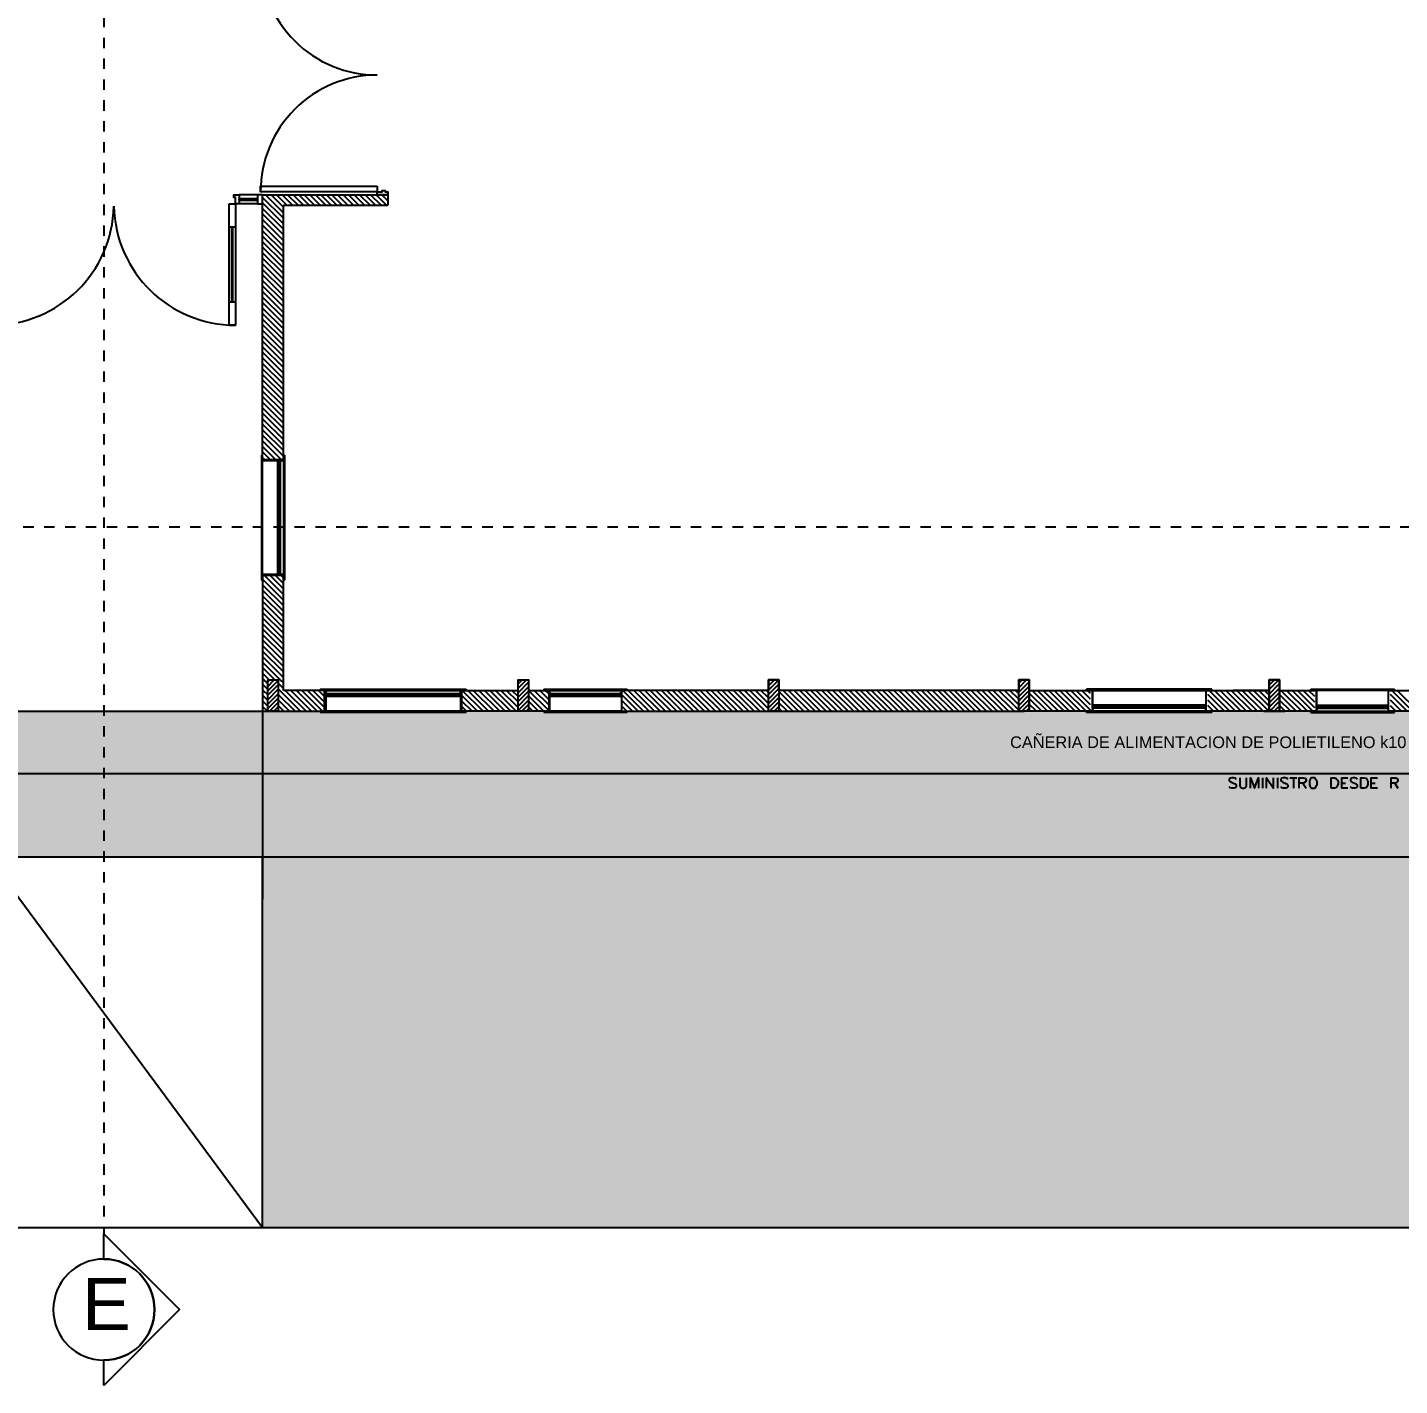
# Model space of a CAD drawing. Header units: metres. Extents: x -22 to 82, y -7 to 32.
# Drawn here: x -10.25 to 2.91, y -6.56 to 6.46 of the extents above; entities that cross this region are included whole.
import ezdxf

# ---------------------------------------------------------------- set-up
doc = ezdxf.new("R2010")
doc.units = ezdxf.units.M
doc.header["$LTSCALE"] = 2
doc.header["$MEASUREMENT"] = 0
doc.linetypes.add('BORDER', pattern=[44.45, 12.7, -6.35, 12.7, -6.35, 0, -6.35])
doc.linetypes.add('DASHDOT', pattern=[25.4, 12.7, -6.35, 0, -6.35])
doc.layers.get('0').update_dxf_attribs({"color": 252, "linetype": 'CONTINUOUS'})
for name, color, linetype in [('A-HATCH_SUPERFICIE_EXTERIO', 7, 'CONTINUOUS'), ('PDF2_-FADE-IS-TXT', 7, 'CONTINUOUS'), ('ZHATCH_VEREDA', 254, 'CONTINUOUS'), ('ZLINEA_DE_EJES', 6, 'BORDER'), ('ZSILUETAEDIFICIO', 253, 'CONTINUOUS')]:
    doc.layers.add(name, color=color, linetype=linetype)
doc.styles.add('5', font='arial.ttf', dxfattribs={"height": 5})
doc.styles.add('ARIAL', font='arial.ttf')
pattern_1 = [(45, (-2105.56335, -1460.873097), (-0.02121320344, 0.02121320344), [])]

# ---------------------------------------------------------------- blocks, each defined once
blk = doc.blocks.new('SECCIÓN_-_EXTREMO_DE_SECCI')
for p, q in [((-0.006, 0.00598), (-0.012, 0)), ((0, 0), (-0.006, 0.00598)), ((-0.012, 0), (-0.01, 0)), ((-0.002, 0), (0, 0))]:
    blk.add_line(p, q)
blk.add_circle((-0.006, 0), 0.004)
blk.add_arc((-0.006, 0), 0.004, 0, 180)

msp = doc.modelspace()

# ---------------------------------------------------------------- hatches: boundary and pattern name
at = {"layer": 'A-HATCH_SUPERFICIE_EXTERIO'}
h = msp.add_hatch(dxfattribs=at)
h.set_pattern_fill('GRAVEL', color=256, scale=0.3)
h.set_pattern_definition([(228.01279, (0.217406, 0.3), (-2.4, -2.7), [0.040361, -3.9957264]), (184.96974, (0.190406, 0.27), (3.6, 0.3), [0.0692604, -6.8567774]), (132.51045, (0.121406, 0.264), (3, -3.3), [0.0488364, -4.83481]), (267.27369, (0.004406, 0.189), (0.3, 6), [0.0630714, -6.2440674]), (292.83365, (0.001406, 0.126), (-1.5, 3.6), [0.0618465, -6.122812]), (357.27369, (0.025406, 0.069), (-6, 0.3), [0.0630714, -6.2440674]), (37.69424, (0.088406, 0.066), (-3.9, -3), [0.0834087, -8.2574546]), (72.25533, (0.154406, 0.117), (2.1, 6.6), [0.0787464, -7.7958964]), (121.42957, (0.178406, 0.192), (-2.4, 3.9), [0.063285, -6.265222]), (175.23636, (0.145406, 0.246), (3.3, -0.3), [0.0722496, -3.540229]), (222.39744, (0.0734055, 0.252), (-3.6, -3.3), [0.0934344, -9.2500125]), (138.81407, (0.301406, 0.186), (-2.1, 1.8), [0.0318903, -3.1571534]), (171.46923, (0.277406, 0.207), (3.9, -0.6), [0.060671, -6.0064534]), (225, (0.2174, 0.216), (0, -0.3), [0.042426, -0.381838]), (203.1986, (0.196406, 0.252), (1.5, 0.6), [0.0228474, -2.2618845]), (291.8014, (0.175406, 0.243), (-0.3, 0.9), [0.032311, -1.5832385]), (30.96376, (0.187406, 0.213), (0.9, 0.6), [0.0524787, -1.696807]), (161.56505, (0.23241, 0.24), (0.6, -0.3), [0.037947, -0.910736]), (16.38954, (0.001406, 0.243), (3, 0.9), [0.05316, -5.2628535]), (70.34618, (0.052406, 0.258), (-1.2, -3.3), [0.0445983, -4.4152223]), (293.1986, (0.232406, 0.3), (-0.6, 1.5), [0.0456945, -2.2390374]), (343.61046, (0.250406, 0.258), (-3, 0.9), [0.05316, -5.2628535]), (339.44395, (0.001406, 0.057), (-1.5, 0.6), [0.051264, -2.511937]), (294.77514, (0.049406, 0.039), (-1.5, 3.3), [0.0429534, -4.252393]), (66.8014, (0.235406, -1e-08), (0.6, 1.5), [0.0456945, -2.2390374]), (17.35402, (0.253406, 0.042), (-3.9, -1.2), [0.0502893, -4.978627]), (69.44395, (0.088406, -1e-08), (-0.6, -1.5), [0.025632, -2.537569]), (101.30993, (0.217406, -1e-08), (-0.3, 1.2), [0.015297, -1.514409]), (165.96376, (0.214406, 0.015), (0.9, -0.3), [0.0618465, -1.175085]), (186.009, (0.154406, 0.03), (3, 0.3), [0.057315, -5.674177]), (303.6901, (0.187406, 0.186), (-0.3, 0.6), [0.0432666, -1.038399]), (353.15723, (0.211406, 0.15), (5.1, -0.6), [0.075538, -7.478269]), (60.9454, (0.286406, 0.141), (-1.2, -2.1), [0.030887, -3.057802]), (90, (0.3014, 0.168), (-0.3, 0.3), [0.018, -0.282]), (120.25644, (0.148406, 0.039), (1.2, -2.1), [0.041677, -4.126056]), (48.01279, (0.127406, 0.075), (2.4, 2.7), [0.0807216, -3.9553656]), (0, (0.1814, 0.135), (0.3, 0.3), [0.078, -0.222]), (325.30485, (0.259406, 0.135), (3, -2.1), [0.047434, -4.6959823]), (254.0546, (0.298406, 0.108), (-0.3, -1.2), [0.0436806, -2.1403524]), (207.64598, (0.286406, 0.066), (-5.7, -3), [0.0711195, -7.0408423]), (175.42608, (0.223406, 0.033), (-3.9, 0.3), [0.0752397, -7.448722])])
h.paths.add_polyline_path([(12.689, -1.5), (-7.993, -1.5), (-7.993, -5.043), (12.689, -5.043)])
at = {"layer": 'ZHATCH_VEREDA'}
h = msp.add_hatch(color=256, dxfattribs=at)
h.dxf.hatch_style = 1
h.paths.add_polyline_path([(13.806, -0.101), (-18.344, -0.099), (-18.344, -1.5), (13.806, -1.5)])
at = {"layer": 'ZSILUETAEDIFICIO'}
h = msp.add_hatch(dxfattribs=at)
h.set_pattern_fill('_USER', color=256, scale=0.03, angle=45, pattern_type=0)
h.set_pattern_definition(pattern_1)
h.paths.add_polyline_path([(-7.844, -0.1), (-7.944, -0.1), (-7.944, 0.2), (-7.844, 0.2)])
h = msp.add_hatch(dxfattribs=at)
h.set_pattern_fill('_USER', color=256, scale=0.03, angle=45, pattern_type=0)
h.set_pattern_definition(pattern_1)
h.paths.add_polyline_path([(-5.444, -0.1), (-5.544, -0.1), (-5.544, 0.2), (-5.444, 0.2)])
h = msp.add_hatch(dxfattribs=at)
h.set_pattern_fill('_USER', color=256, scale=0.03, angle=45, pattern_type=0)
h.set_pattern_definition(pattern_1)
h.paths.add_polyline_path([(-3.044, -0.1), (-3.144, -0.1), (-3.144, 0.2), (-3.044, 0.2)])
h = msp.add_hatch(dxfattribs=at)
h.set_pattern_fill('_USER', color=256, scale=0.03, angle=45, pattern_type=0)
h.set_pattern_definition(pattern_1)
h.paths.add_polyline_path([(-0.644, -0.1), (-0.744, -0.1), (-0.744, 0.2), (-0.644, 0.2)])
h = msp.add_hatch(dxfattribs=at)
h.set_pattern_fill('_USER', color=256, scale=0.03, angle=45, pattern_type=0)
h.set_pattern_definition(pattern_1)
h.paths.add_polyline_path([(1.756, -0.1), (1.656, -0.1), (1.656, 0.2), (1.756, 0.2)])

# ---------------------------------------------------------------- linework, layer by layer
at = {"layer": 'PDF2_-FADE-IS-TXT'}
for points in [[(1.34, -0.754), (1.332, -0.741), (1.315, -0.737), (1.298, -0.737), (1.281, -0.741), (1.272, -0.754), (1.272, -0.762), (1.277, -0.771), (1.281, -0.775), (1.294, -0.779), (1.319, -0.792), (1.332, -0.796), (1.336, -0.801), (1.34, -0.809), (1.34, -0.826), (1.332, -0.834), (1.315, -0.839), (1.298, -0.839), (1.281, -0.834), (1.272, -0.826)], [(1.374, -0.737), (1.374, -0.809), (1.378, -0.826), (1.387, -0.834), (1.4, -0.839), (1.412, -0.839), (1.425, -0.834), (1.434, -0.826), (1.438, -0.809), (1.438, -0.737)], [(1.476, -0.839), (1.476, -0.737), (1.514, -0.839), (1.553, -0.737), (1.553, -0.839)], [(1.591, -0.737), (1.591, -0.839)], [(1.629, -0.839), (1.629, -0.737), (1.697, -0.839), (1.697, -0.737)], [(1.735, -0.737), (1.735, -0.839)], [(1.833, -0.754), (1.824, -0.741), (1.811, -0.737), (1.79, -0.737), (1.777, -0.741), (1.769, -0.754), (1.769, -0.762), (1.773, -0.771), (1.777, -0.775), (1.786, -0.779), (1.816, -0.792), (1.824, -0.796), (1.828, -0.801), (1.833, -0.809), (1.833, -0.826), (1.824, -0.834), (1.811, -0.839), (1.79, -0.839), (1.777, -0.834), (1.769, -0.826)], [(1.854, -0.737), (1.922, -0.737)], [(1.888, -0.737), (1.888, -0.839)], [(1.943, -0.839), (1.943, -0.737), (1.986, -0.737), (2.002, -0.741), (2.011, -0.758), (2.011, -0.767), (2.007, -0.775), (2.002, -0.779), (1.986, -0.788), (1.943, -0.788)], [(1.977, -0.788), (2.011, -0.839)], [(2.41, -0.839), (2.351, -0.839), (2.351, -0.737), (2.41, -0.737)], [(2.351, -0.788), (2.389, -0.788)], [(2.499, -0.754), (2.491, -0.741), (2.478, -0.737), (2.457, -0.737), (2.444, -0.741), (2.435, -0.754), (2.435, -0.762), (2.44, -0.771), (2.444, -0.775), (2.452, -0.779), (2.482, -0.792), (2.491, -0.796), (2.495, -0.801), (2.499, -0.809), (2.499, -0.826), (2.491, -0.834), (2.478, -0.839), (2.457, -0.839), (2.444, -0.834), (2.435, -0.826)], [(2.694, -0.839), (2.635, -0.839), (2.635, -0.737), (2.694, -0.737)], [(2.635, -0.788), (2.673, -0.788)], [(2.826, -0.839), (2.826, -0.737), (2.868, -0.737), (2.881, -0.741), (2.89, -0.758), (2.89, -0.767), (2.885, -0.775), (2.881, -0.779), (2.868, -0.788), (2.826, -0.788)], [(2.86, -0.788), (2.89, -0.839)]]:
    msp.add_lwpolyline(points, dxfattribs=at)
for points in [[(2.066, -0.737), (2.058, -0.741), (2.049, -0.754), (2.045, -0.762), (2.041, -0.775), (2.041, -0.801), (2.049, -0.826), (2.058, -0.834), (2.066, -0.839), (2.087, -0.839), (2.096, -0.834), (2.104, -0.826), (2.109, -0.813), (2.117, -0.801), (2.117, -0.775), (2.109, -0.762), (2.104, -0.754), (2.096, -0.741), (2.087, -0.737)], [(2.249, -0.839), (2.249, -0.737), (2.283, -0.737), (2.295, -0.741), (2.304, -0.754), (2.312, -0.762), (2.317, -0.775), (2.317, -0.801), (2.312, -0.813), (2.304, -0.826), (2.295, -0.834), (2.283, -0.839)], [(2.533, -0.839), (2.533, -0.737), (2.567, -0.737), (2.584, -0.741), (2.593, -0.754), (2.597, -0.762), (2.601, -0.775), (2.601, -0.801), (2.593, -0.826), (2.584, -0.834), (2.567, -0.839)]]:
    msp.add_lwpolyline(points, close=True, dxfattribs=at)
at = {"layer": 'ZLINEA_DE_EJES', "linetype": 'DASHDOT', "ltscale": 0.001}
for p, q in [((-9.515, 30.357, 0), (-9.515, -5.109, 0)), ((-20.688, 1.667, 0), (33.382, 1.667, 0))]:
    msp.add_line(p, q, dxfattribs=at)
at = {"layer": 'ZSILUETAEDIFICIO', "linetype": 'Continuous'}
for p, q in [((-8.315, 4.764, 0), (-8.255, 4.764, 0)), ((-8.315, 4.539, 0), (-8.315, 4.764, 0)), ((-8.255, 4.764, 0), (-8.255, 4.539, 0)), ((-8.044, 4.813, 0), (-8.219, 4.813, 0)), ((-8.219, 4.801, 0), (-8.044, 4.801, 0)), ((-7.994, 4.826), (-7.794, 4.626)), ((-7.994, 4.773), (-7.794, 4.573)), ((-7.966, 4.85), (-7.794, 4.679)), ((-7.913, 4.85), (-7.794, 4.732)), ((-7.86, 4.85), (-7.794, 4.785)), ((-7.807, 4.85), (-7.794, 4.838)), ((-7.794, 4.838), (-7.707, 4.75)), ((-7.794, 4.785), (-7.76, 4.75)), ((-7.754, 4.85), (-7.654, 4.75)), ((-7.701, 4.85), (-7.601, 4.75)), ((-7.648, 4.85), (-7.548, 4.75)), ((-7.594, 4.85), (-7.495, 4.75)), ((-7.541, 4.85), (-7.442, 4.75)), ((-7.488, 4.85), (-7.389, 4.75)), ((-7.435, 4.85), (-7.336, 4.75)), ((-7.382, 4.85), (-7.283, 4.75)), ((-7.329, 4.85), (-7.23, 4.75)), ((-7.276, 4.85), (-7.176, 4.75)), ((-7.223, 4.85), (-7.123, 4.75)), ((-7.17, 4.85), (-7.07, 4.75)), ((-7.117, 4.85), (-7.017, 4.75)), ((-7.064, 4.85), (-6.964, 4.75)), ((-7.011, 4.85), (-6.911, 4.75)), ((-6.958, 4.85), (-6.858, 4.75)), ((-6.905, 4.85), (-6.805, 4.75)), ((-6.852, 4.85), (-6.794, 4.792)), ((-6.799, 4.85), (-6.794, 4.845)), ((-7.994, 4.72), (-7.794, 4.52)), ((-7.994, 4.667), (-7.794, 4.467)), ((-7.994, 4.614), (-7.794, 4.414)), ((-8.255, 4.539, 0), (-8.315, 4.539, 0)), ((-8.292, 4.539, 0), (-8.292, 3.825, 0)), ((-8.279, 3.825, 0), (-8.279, 4.539, 0)), ((-7.994, 4.56), (-7.794, 4.36)), ((-7.994, 4.507), (-7.794, 4.307)), ((-7.994, 4.454), (-7.794, 4.254)), ((-7.994, 4.401), (-7.794, 4.201)), ((-7.994, 4.348), (-7.794, 4.148)), ((-7.994, 4.295), (-7.794, 4.095)), ((-7.994, 4.242), (-7.794, 4.042)), ((-7.994, 4.189), (-7.794, 3.989)), ((-7.994, 4.136), (-7.794, 3.936)), ((-7.994, 4.083), (-7.794, 3.883)), ((-7.994, 4.03), (-7.794, 3.83)), ((-7.994, 3.977), (-7.794, 3.777)), ((-8.315, 3.825, 0), (-8.255, 3.825, 0)), ((-8.315, 3.6, 0), (-8.315, 3.825, 0)), ((-8.255, 3.825, 0), (-8.255, 3.6, 0)), ((-7.994, 3.924), (-7.794, 3.724)), ((-7.994, 3.871), (-7.794, 3.671)), ((-7.994, 3.818), (-7.794, 3.618)), ((-7.994, 3.765), (-7.794, 3.565)), ((-7.994, 3.712), (-7.794, 3.512)), ((-7.994, 3.659), (-7.794, 3.459)), ((-7.994, 3.606), (-7.794, 3.406)), ((-7.994, 3.553), (-7.794, 3.353)), ((-7.994, 3.5), (-7.794, 3.3)), ((-7.994, 3.447), (-7.794, 3.247)), ((-7.994, 3.394), (-7.794, 3.194)), ((-7.994, 3.341), (-7.794, 3.141)), ((-7.994, 3.288), (-7.794, 3.088)), ((-7.994, 3.235), (-7.794, 3.035)), ((-7.994, 3.182), (-7.794, 2.982)), ((-7.994, 3.129), (-7.794, 2.929)), ((-7.994, 3.076), (-7.794, 2.876)), ((-7.994, 3.023), (-7.794, 2.823)), ((-7.994, 2.969), (-7.794, 2.769)), ((-7.994, 2.916), (-7.794, 2.716)), ((-7.994, 2.863), (-7.794, 2.663)), ((-7.994, 2.81), (-7.794, 2.61)), ((-7.994, 2.757), (-7.794, 2.557)), ((-7.994, 2.704), (-7.794, 2.504)), ((-7.994, 2.651), (-7.794, 2.451)), ((-7.994, 2.598), (-7.794, 2.398)), ((-7.994, 2.545), (-7.794, 2.345)), ((-7.994, 2.492), (-7.813, 2.311)), ((-7.994, 2.439), (-7.866, 2.311)), ((-7.994, 2.386), (-7.919, 2.311)), ((-8.004, 2.355, 0), (-8.004, 1.156, 0)), ((-7.994, 2.355, 0), (-8.004, 2.355, 0)), ((-7.858, 2.301, 0), (-8.004, 2.301, 0)), ((-7.994, 2.333), (-7.972, 2.311)), ((-7.994, 1.211, 0), (-7.994, 2.301, 0)), ((-7.858, 2.301, 0), (-7.858, 2.293, 0)), ((-7.858, 2.293, 0), (-7.851, 2.293, 0)), ((-7.851, 2.293, 0), (-7.851, 2.301, 0)), ((-7.825, 2.301, 0), (-7.851, 2.301, 0)), ((-7.783, 2.301, 0), (-7.818, 2.301, 0)), ((-7.783, 2.355, 0), (-7.794, 2.355, 0)), ((-7.794, 2.301, 0), (-7.794, 1.211, 0)), ((-7.783, 2.355, 0), (-7.783, 1.156, 0)), ((-7.858, 1.211, 0), (-8.004, 1.211, 0)), ((-7.994, 1.194, 0), (-7.994, 1.194, 0)), ((-7.994, 1.194, 0), (-7.994, 1.194, 0)), ((-7.994, 1.194, 0), (-7.994, 1.194, 0)), ((-7.975, 1.2), (-7.794, 1.019)), ((-7.922, 1.2), (-7.794, 1.072)), ((-7.869, 1.2), (-7.794, 1.125)), ((-7.858, 1.211, 0), (-7.858, 1.218, 0)), ((-7.858, 1.218, 0), (-7.851, 1.218, 0)), ((-7.851, 1.218, 0), (-7.851, 1.211, 0)), ((-7.825, 1.211, 0), (-7.851, 1.211, 0)), ((-7.783, 1.211, 0), (-7.818, 1.211, 0)), ((-7.816, 1.2), (-7.794, 1.178)), ((-7.994, 1.156, 0), (-8.004, 1.156, 0)), ((-7.994, 1.166), (-7.794, 0.966)), ((-7.994, 1.113), (-7.794, 0.913)), ((-7.994, 1.06), (-7.794, 0.86)), ((-7.783, 1.156, 0), (-7.794, 1.156, 0)), ((-7.994, 1.007), (-7.794, 0.807)), ((-7.994, 0.954), (-7.794, 0.754)), ((-7.994, 0.901), (-7.794, 0.701)), ((-7.994, 0.848), (-7.794, 0.648)), ((-7.994, 0.795), (-7.794, 0.595)), ((-7.994, 0.742), (-7.794, 0.542)), ((-7.994, 0.689), (-7.794, 0.489)), ((-7.994, 0.636), (-7.794, 0.436)), ((-7.994, 0.583), (-7.794, 0.383)), ((-7.994, 0.53), (-7.794, 0.33)), ((-7.994, 0.477), (-7.794, 0.277)), ((-7.994, 0.424), (-7.794, 0.224)), ((-7.994, 0.371), (-7.824, 0.2)), ((-7.994, 0.318), (-7.877, 0.2)), ((-7.994, 0.265), (-7.93, 0.2)), ((-7.994, 0.212), (-7.983, 0.2)), ((-7.994, 0.159), (-7.944, 0.109)), ((-7.983, 0.2), (-7.944, 0.162)), ((-7.844, 0.168), (-7.794, 0.118)), ((-7.824, 0.2), (-7.794, 0.171)), ((-7.994, 0.106), (-7.944, 0.056)), ((-7.994, 0.053), (-7.944, 0.003)), ((-7.844, 0.115), (-7.83, 0.1)), ((-7.844, 0.062), (-7.683, -0.1)), ((-7.844, 0.009), (-7.736, -0.1)), ((-7.83, 0.1), (-7.63, -0.1)), ((-7.777, 0.1), (-7.577, -0.1)), ((-7.724, 0.1), (-7.524, -0.1)), ((-7.67, 0.1), (-7.471, -0.1)), ((-7.617, 0.1), (-7.418, -0.1)), ((-7.564, 0.1), (-7.4, -0.065)), ((-7.511, 0.1), (-7.4, -0.012)), ((-7.458, 0.1), (-7.4, 0.041)), ((-7.442, 0.112, 0), (-6.042, 0.112, 0)), ((-7.442, 0.112, 0), (-7.442, 0.1, 0)), ((-7.405, 0.1), (-7.4, 0.094)), ((-7.387, 0.112, 0), (-7.387, 0.076, 0)), ((-7.387, 0.1, 0), (-6.096, 0.1, 0)), ((-7.38, 0.044, 0), (-7.387, 0.044, 0)), ((-7.387, 0.037, 0), (-7.387, -0.11, 0)), ((-7.387, 0.037, 0), (-7.38, 0.037, 0)), ((-7.38, 0.037, 0), (-7.38, 0.044, 0)), ((-6.104, 0.037, 0), (-6.104, 0.044, 0)), ((-6.104, 0.044, 0), (-6.096, 0.044, 0)), ((-6.096, 0.037, 0), (-6.104, 0.037, 0)), ((-6.096, 0.112, 0), (-6.096, 0.076, 0)), ((-6.096, 0.037, 0), (-6.096, -0.11, 0)), ((-5.933, -0.1, 0), (-6.083, 0.05, 0)), ((-5.88, -0.1, 0), (-6.08, 0.1, 0)), ((-6.042, 0.112, 0), (-6.042, 0.1, 0)), ((-5.827, -0.1, 0), (-6.027, 0.1, 0)), ((-5.774, -0.1, 0), (-5.974, 0.1, 0)), ((-5.721, -0.1, 0), (-5.921, 0.1, 0)), ((-5.668, -0.1, 0), (-5.868, 0.1, 0)), ((-5.615, -0.1, 0), (-5.815, 0.1, 0)), ((-5.562, -0.1, 0), (-5.762, 0.1, 0)), ((-5.544, -0.064, 0), (-5.709, 0.1, 0)), ((-5.544, -0.011, 0), (-5.656, 0.1, 0)), ((-5.544, 0.042, 0), (-5.603, 0.1, 0)), ((-5.544, 0.095, 0), (-5.55, 0.1, 0)), ((-5.25, -0.093, 0), (-5.444, 0.1, 0)), ((-5.297, -0.1, 0), (-5.444, 0.048, 0)), ((-5.25, -0.04, 0), (-5.391, 0.1, 0)), ((-5.25, 0.013, 0), (-5.337, 0.1, 0)), ((-5.299, 0.112, 0), (-4.499, 0.112, 0)), ((-5.299, 0.112, 0), (-5.299, 0.1, 0)), ((-5.25, 0.066, 0), (-5.284, 0.1, 0)), ((-5.245, 0.112, 0), (-5.245, 0.076, 0)), ((-5.245, 0.1, 0), (-4.554, 0.1, 0)), ((-5.237, 0.044, 0), (-5.245, 0.044, 0)), ((-5.245, 0.037, 0), (-5.245, -0.11, 0)), ((-5.245, 0.037, 0), (-5.237, 0.037, 0)), ((-5.237, 0.037, 0), (-5.237, 0.044, 0)), ((-4.562, 0.037, 0), (-4.562, 0.044, 0)), ((-4.562, 0.044, 0), (-4.554, 0.044, 0)), ((-4.554, 0.037, 0), (-4.562, 0.037, 0)), ((-4.554, 0.112, 0), (-4.554, 0.076, 0)), ((-4.395, -0.1, 0), (-4.554, 0.059, 0)), ((-4.554, 0.037, 0), (-4.554, -0.11, 0)), ((-4.448, -0.1, 0), (-4.554, 0.006, 0)), ((-4.342, -0.1, 0), (-4.542, 0.1, 0)), ((-4.499, 0.112, 0), (-4.499, 0.1, 0)), ((-4.289, -0.1, 0), (-4.489, 0.1, 0)), ((-4.236, -0.1, 0), (-4.436, 0.1, 0)), ((-4.183, -0.1, 0), (-4.383, 0.1, 0)), ((-4.13, -0.1, 0), (-4.33, 0.1, 0)), ((-4.077, -0.1, 0), (-4.277, 0.1, 0)), ((-4.024, -0.1, 0), (-4.224, 0.1, 0)), ((-3.971, -0.1, 0), (-4.171, 0.1, 0)), ((-3.918, -0.1, 0), (-4.118, 0.1, 0)), ((-3.864, -0.1, 0), (-4.065, 0.1, 0)), ((-3.811, -0.1, 0), (-4.012, 0.1, 0)), ((-3.758, -0.1, 0), (-3.959, 0.1, 0)), ((-3.705, -0.1, 0), (-3.906, 0.1, 0)), ((-3.652, -0.1, 0), (-3.853, 0.1, 0)), ((-3.599, -0.1, 0), (-3.8, 0.1, 0)), ((-3.546, -0.1, 0), (-3.746, 0.1, 0)), ((-3.493, -0.1, 0), (-3.693, 0.1, 0)), ((-3.44, -0.1, 0), (-3.64, 0.1, 0)), ((-3.387, -0.1, 0), (-3.587, 0.1, 0)), ((-3.334, -0.1, 0), (-3.534, 0.1, 0)), ((-3.281, -0.1, 0), (-3.481, 0.1, 0)), ((-3.228, -0.1, 0), (-3.428, 0.1, 0)), ((-3.175, -0.1, 0), (-3.375, 0.1, 0)), ((-3.144, -0.078, 0), (-3.322, 0.1, 0)), ((-3.144, -0.025, 0), (-3.269, 0.1, 0)), ((-3.144, 0.028, 0), (-3.216, 0.1, 0)), ((-3.144, 0.081, 0), (-3.163, 0.1, 0)), ((-2.857, -0.1, 0), (-3.044, 0.088, 0)), ((-2.91, -0.1, 0), (-3.044, 0.034, 0)), ((-2.804, -0.1, 0), (-3.004, 0.1, 0)), ((-2.751, -0.1, 0), (-2.951, 0.1, 0)), ((-2.698, -0.1, 0), (-2.898, 0.1, 0)), ((-2.645, -0.1, 0), (-2.845, 0.1, 0)), ((-2.592, -0.1, 0), (-2.792, 0.1, 0)), ((-2.539, -0.1, 0), (-2.739, 0.1, 0)), ((-2.486, -0.1, 0), (-2.686, 0.1, 0)), ((-2.433, -0.1, 0), (-2.633, 0.1, 0)), ((-2.38, -0.1, 0), (-2.58, 0.1, 0)), ((-2.327, -0.1, 0), (-2.527, 0.1, 0)), ((-2.274, -0.1, 0), (-2.474, 0.1, 0)), ((-2.22, -0.1, 0), (-2.42, 0.1, 0)), ((-2.167, -0.1, 0), (-2.367, 0.1, 0)), ((-2.114, -0.1, 0), (-2.314, 0.1, 0)), ((-2.061, -0.1, 0), (-2.261, 0.1, 0)), ((-2.008, -0.1, 0), (-2.208, 0.1, 0)), ((-1.955, -0.1, 0), (-2.155, 0.1, 0)), ((-1.902, -0.1, 0), (-2.102, 0.1, 0)), ((-1.849, -0.1, 0), (-2.049, 0.1, 0)), ((-1.796, -0.1, 0), (-1.996, 0.1, 0)), ((-1.743, -0.1, 0), (-1.943, 0.1, 0)), ((-1.69, -0.1, 0), (-1.89, 0.1, 0)), ((-1.637, -0.1, 0), (-1.837, 0.1, 0)), ((-1.584, -0.1, 0), (-1.784, 0.1, 0)), ((-1.531, -0.1, 0), (-1.731, 0.1, 0)), ((-1.478, -0.1, 0), (-1.678, 0.1, 0)), ((-1.425, -0.1, 0), (-1.625, 0.1, 0)), ((-1.372, -0.1, 0), (-1.572, 0.1, 0)), ((-1.319, -0.1, 0), (-1.519, 0.1, 0)), ((-1.266, -0.1, 0), (-1.466, 0.1, 0)), ((-1.213, -0.1, 0), (-1.413, 0.1, 0)), ((-1.16, -0.1, 0), (-1.36, 0.1, 0)), ((-1.107, -0.1, 0), (-1.307, 0.1, 0)), ((-1.054, -0.1, 0), (-1.254, 0.1, 0)), ((-1.001, -0.1, 0), (-1.201, 0.1, 0)), ((-0.948, -0.1, 0), (-1.148, 0.1, 0)), ((-0.895, -0.1, 0), (-1.095, 0.1, 0)), ((-0.842, -0.1, 0), (-1.042, 0.1, 0)), ((-0.789, -0.1, 0), (-0.989, 0.1, 0)), ((-0.744, -0.091, 0), (-0.936, 0.1, 0)), ((-0.744, -0.038, 0), (-0.883, 0.1, 0)), ((-0.744, 0.015, 0), (-0.829, 0.1, 0)), ((-0.744, 0.068, 0), (-0.776, 0.1, 0)), ((-0.47, -0.1, 0), (-0.644, 0.074, 0)), ((-0.523, -0.1, 0), (-0.644, 0.021, 0)), ((-0.417, -0.1, 0), (-0.617, 0.1, 0)), ((-0.364, -0.1, 0), (-0.564, 0.1, 0)), ((-0.311, -0.1, 0), (-0.511, 0.1, 0)), ((-0.258, -0.1, 0), (-0.458, 0.1, 0)), ((-0.205, -0.1, 0), (-0.405, 0.1, 0)), ((-0.152, -0.1, 0), (-0.352, 0.1, 0)), ((-0.099, -0.1, 0), (-0.299, 0.1, 0)), ((-0.056, -0.09, 0), (-0.246, 0.1, 0)), ((-0.056, -0.037, 0), (-0.193, 0.1, 0)), ((-0.056, 0.016, 0), (-0.14, 0.1, 0)), ((1.105, 0.11, 0), (-0.094, 0.11, 0)), ((-0.094, 0.1, 0), (-0.094, 0.11, 0)), ((-0.056, 0.069, 0), (-0.087, 0.1, 0)), ((-0.056, 0.1, 0), (-0.056, 0.1, 0)), ((-0.056, 0.1, 0), (-0.056, 0.1, 0)), ((-0.056, 0.1, 0), (-0.056, 0.1, 0)), ((-0.039, -0.037, 0), (-0.039, 0.11, 0)), ((-0.039, 0.1, 0), (1.051, 0.1, 0)), ((1.051, -0.037, 0), (1.051, 0.11, 0)), ((1.227, -0.1, 0), (1.067, 0.06, 0)), ((1.174, -0.1, 0), (1.067, 0.007, 0)), ((1.28, -0.1, 0), (1.08, 0.1, 0)), ((1.105, 0.1, 0), (1.105, 0.11, 0)), ((1.333, -0.1, 0), (1.133, 0.1, 0)), ((1.386, -0.1, 0), (1.186, 0.1, 0)), ((1.439, -0.1, 0), (1.239, 0.1, 0)), ((1.492, -0.1, 0), (1.292, 0.1, 0)), ((1.545, -0.1, 0), (1.345, 0.1, 0)), ((1.598, -0.1, 0), (1.398, 0.1, 0)), ((1.651, -0.1, 0), (1.451, 0.1, 0)), ((1.656, -0.052, 0), (1.504, 0.1, 0)), ((1.656, 0.001, 0), (1.557, 0.1, 0)), ((1.656, 0.054, 0), (1.61, 0.1, 0)), ((1.916, -0.1, 0), (1.756, 0.06, 0)), ((1.863, -0.1, 0), (1.756, 0.007, 0)), ((1.969, -0.1, 0), (1.769, 0.1, 0)), ((2.022, -0.1, 0), (1.822, 0.1, 0)), ((2.075, -0.1, 0), (1.875, 0.1, 0)), ((2.095, -0.066, 0), (1.928, 0.1, 0)), ((2.095, -0.013, 0), (1.981, 0.1, 0)), ((2.095, 0.04, 0), (2.034, 0.1, 0)), ((2.056, 0.11, 0), (2.856, 0.11, 0)), ((2.056, 0.1, 0), (2.056, 0.11, 0)), ((2.095, 0.093, 0), (2.087, 0.1, 0)), ((2.11, -0.037, 0), (2.11, 0.11, 0)), ((2.801, 0.1, 0), (2.11, 0.1, 0)), ((2.801, -0.037, 0), (2.801, 0.11, 0)), ((2.977, -0.1, 0), (2.818, 0.059, 0)), ((2.924, -0.1, 0), (2.818, 0.006, 0)), ((3.03, -0.1, 0), (2.83, 0.1, 0)), ((2.856, 0.1, 0), (2.856, 0.11, 0)), ((3.083, -0.1, 0), (2.883, 0.1, 0)), ((-7.994, 0), (-7.944, -0.05)), ((-7.994, -0.053), (-7.948, -0.1)), ((-7.994, -0.1), (-7.994, -1.9)), ((-7.844, -0.044), (-7.789, -0.1)), ((-7.844, -0.097), (-7.842, -0.1)), ((-7.442, -0.1, 0), (-7.442, -0.11, 0)), ((-7.442, -0.11, 0), (-6.042, -0.11, 0)), ((-6.096, -0.1, 0), (-7.387, -0.1, 0)), ((-5.986, -0.1, 0), (-6.083, -0.003, 0)), ((-6.039, -0.1, 0), (-6.083, -0.056, 0)), ((-6.042, -0.1, 0), (-6.042, -0.11, 0)), ((-5.35, -0.1, 0), (-5.444, -0.005, 0)), ((-5.403, -0.1, 0), (-5.444, -0.058, 0)), ((-5.299, -0.1, 0), (-5.299, -0.11, 0)), ((-5.299, -0.11, 0), (-4.499, -0.11, 0)), ((-4.554, -0.1, 0), (-5.245, -0.1, 0)), ((-4.501, -0.1, 0), (-4.554, -0.047, 0)), ((-4.554, -0.1, 0), (-4.554, -0.1, 0)), ((-4.499, -0.1, 0), (-4.499, -0.11, 0)), ((-2.963, -0.1, 0), (-3.044, -0.019, 0)), ((-3.016, -0.1, 0), (-3.044, -0.072, 0)), ((-0.576, -0.1, 0), (-0.644, -0.032, 0)), ((-0.629, -0.1, 0), (-0.644, -0.085, 0)), ((-0.094, -0.111, 0), (-0.094, -0.1, 0)), ((1.105, -0.111, 0), (-0.094, -0.111, 0)), ((-0.039, -0.037, 0), (-0.032, -0.037, 0)), ((-0.032, -0.043, 0), (-0.039, -0.043, 0)), ((-0.039, -0.069, 0), (-0.039, -0.043, 0)), ((-0.039, -0.111, 0), (-0.039, -0.076, 0)), ((1.051, -0.1, 0), (-0.039, -0.1, 0)), ((-0.032, -0.037, 0), (-0.032, -0.043, 0)), ((1.051, -0.037, 0), (1.043, -0.037, 0)), ((1.043, -0.037, 0), (1.043, -0.043, 0)), ((1.043, -0.043, 0), (1.051, -0.043, 0)), ((1.051, -0.069, 0), (1.051, -0.043, 0)), ((1.051, -0.111, 0), (1.051, -0.076, 0)), ((1.121, -0.1, 0), (1.067, -0.046, 0)), ((1.068, -0.1, 0), (1.067, -0.1, 0)), ((1.105, -0.111, 0), (1.105, -0.1, 0)), ((1.81, -0.1, 0), (1.756, -0.046, 0)), ((1.757, -0.1, 0), (1.756, -0.099, 0)), ((2.056, -0.111, 0), (2.056, -0.1, 0)), ((2.056, -0.111, 0), (2.856, -0.111, 0)), ((2.11, -0.037, 0), (2.118, -0.037, 0)), ((2.118, -0.043, 0), (2.11, -0.043, 0)), ((2.11, -0.111, 0), (2.11, -0.076, 0)), ((2.11, -0.1, 0), (2.801, -0.1, 0)), ((2.118, -0.037, 0), (2.118, -0.043, 0)), ((2.801, -0.037, 0), (2.794, -0.037, 0)), ((2.794, -0.037, 0), (2.794, -0.043, 0)), ((2.794, -0.043, 0), (2.801, -0.043, 0)), ((2.801, -0.111, 0), (2.801, -0.076, 0)), ((2.871, -0.1, 0), (2.818, -0.047, 0)), ((2.818, -0.1, 0), (2.818, -0.1, 0)), ((2.856, -0.111, 0), (2.856, -0.1, 0)), ((-7.994, -1.5), (-18.194, -1.5))]:
    msp.add_line(p, q, dxfattribs=at)
at = {"layer": 'ZSILUETAEDIFICIO'}
for p, q in [((-7.994, 2.311, 0), (-7.994, 4.85, 0)), ((-7.994, 4.85, 0), (-6.794, 4.85, 0)), ((-7.794, 2.311, 0), (-7.794, 4.75, 0)), ((-7.794, 4.75, 0), (-6.984, 4.75, 0)), ((-7.794, 4.75, 0), (-6.794, 4.75, 0)), ((-6.794, 4.85, 0), (-6.794, 4.75, 0)), ((-7.794, 2.311, 0), (-7.994, 2.311, 0)), ((-7.794, 1.2, 0), (-7.994, 1.2, 0)), ((-7.994, 1.2, 0), (-7.994, -0.1, 0)), ((-7.794, 0.1, 0), (-7.794, 1.2, 0)), ((-5.544, 0.1, 0), (-5.544, 0.2, 0)), ((-5.544, 0.2, 0), (-5.444, 0.2, 0)), ((-5.444, 0.2, 0), (-5.444, 0.1, 0)), ((-3.044, 0.2), (-3.144, 0.2)), ((-3.144, 0.2), (-3.144, 0.1)), ((-3.044, 0.1), (-3.044, 0.2)), ((-0.644, 0.2), (-0.744, 0.2)), ((-0.744, 0.2), (-0.744, 0.1)), ((-0.644, 0.1), (-0.644, 0.2)), ((1.756, 0.2, 0), (1.656, 0.2, 0)), ((1.656, 0.2, 0), (1.656, 0.1, 0)), ((1.656, 0.1, 0), (1.656, 0.2, 0)), ((1.656, 0.2, 0), (1.756, 0.2, 0)), ((1.656, 0.1, 0), (1.656, 0.2, 0)), ((1.656, 0.2, 0), (1.756, 0.2, 0)), ((1.656, 0.1, 0), (1.656, 0.2, 0)), ((1.656, 0.2, 0), (1.756, 0.2, 0)), ((1.656, 0.1, 0), (1.656, 0.2, 0)), ((1.656, 0.2, 0), (1.756, 0.2, 0)), ((1.756, 0.1, 0), (1.756, 0.2, 0)), ((1.756, 0.2, 0), (1.756, 0.1, 0)), ((1.756, 0.2, 0), (1.756, 0.1, 0)), ((1.756, 0.2, 0), (1.756, 0.1, 0)), ((1.756, 0.2, 0), (1.756, 0.1, 0)), ((-7.4, 0.1, 0), (-7.794, 0.1, 0)), ((-7.4, -0.1, 0), (-7.4, 0.1, 0)), ((-7.387, 0.069, 0), (-7.387, 0.044, 0)), ((-6.096, 0.069, 0), (-6.096, 0.044, 0)), ((-6.083, -0.1, 0), (-6.083, 0.1, 0)), ((-6.083, 0.1, 0), (-5.544, 0.1, 0)), ((-5.444, 0.1, 0), (-5.25, 0.1, 0)), ((-5.25, 0.1, 0), (-5.25, -0.1, 0)), ((-5.245, 0.069, 0), (-5.245, 0.044, 0)), ((-3.144, 0.1), (-4.554, 0.1)), ((-4.554, 0.1), (-4.554, -0.1)), ((-4.554, 0.069, 0), (-4.554, 0.044, 0)), ((-0.744, 0.1), (-3.044, 0.1)), ((-0.644, 0.1), (-0.039, 0.1)), ((-0.644, -0.1), (-0.644, 0.1)), ((-0.039, 0.1), (-0.039, -0.1)), ((1.051, 0.1, 0), (1.656, 0.1, 0)), ((1.051, -0.1, 0), (1.051, 0.1, 0)), ((1.656, 0.1, 0), (1.311, 0.1, 0)), ((1.656, 0.1, 0), (1.656, -0.1, 0)), ((1.756, 0.1, 0), (1.805, 0.1, 0)), ((1.756, 0.1, 0), (2.11, 0.1, 0)), ((1.756, -0.1, 0), (1.756, 0.1, 0)), ((2.11, 0.1, 0), (2.11, -0.1, 0)), ((2.801, 0.1, 0), (3.311, 0.1, 0)), ((2.801, -0.1, 0), (2.801, 0.1, 0)), ((-10.844, -0.1), (-7.944, -0.1)), ((-7.994, -0.1, 0), (-7.4, -0.1, 0)), ((-5.25, -0.1, 0), (-6.083, -0.1, 0)), ((-0.039, -0.1), (-0.644, -0.1)), ((1.656, -0.1, 0), (1.051, -0.1, 0)), ((1.605, -0.1, 0), (1.805, -0.1, 0)), ((2.11, -0.1, 0), (1.756, -0.1, 0)), ((2.11, -0.069, 0), (2.11, -0.043, 0)), ((2.801, -0.069, 0), (2.801, -0.043, 0)), ((3.311, -0.1, 0), (2.801, -0.1, 0)), ((-18.832, -0.697), (14.406, -0.697)), ((-10.619, -1.5), (-7.994, -5.05, 0)), ((-7.994, -5.05, 0), (-7.994, -1.5)), ((-1.894, -1.5), (-7.994, -1.5)), ((13.668, -1.5, 0), (-1.894, -1.5))]:
    msp.add_line(p, q, dxfattribs=at)
at = {"layer": 'ZSILUETAEDIFICIO', "color": 252, "ltscale": 2}
for p, q in [((2.818, 0.1, 0), (2.818, 0.1, 0)), ((2.818, 0.1, 0), (2.818, 0.1, 0)), ((2.818, 0.1, 0), (2.818, 0.1, 0)), ((-6.08, -0.1, 0), (-6.08, -0.1, 0)), ((-6.08, -0.1, 0), (-6.08, -0.1, 0)), ((-6.08, -0.1, 0), (-6.08, -0.1, 0)), ((-4.538, -0.1, 0), (-4.538, -0.1, 0)), ((-4.538, -0.1, 0), (-4.538, -0.1, 0)), ((-4.538, -0.1, 0), (-4.538, -0.1, 0))]:
    msp.add_line(p, q, dxfattribs=at)
at = {"layer": 'ZSILUETAEDIFICIO', "extrusion": (5.58305e-08, -5.58305e-08, 1)}
msp.add_line((-0.694, -0.101, 0), (-4.554, -0.101, 0), dxfattribs=at)
at = {"layer": 'ZSILUETAEDIFICIO', "linetype": 'DASHDOT', "ltscale": 20}
msp.add_line((-17.555, -5.05, 0), (34.215, -5.05, 0), dxfattribs=at)
at = {"layer": 'ZSILUETAEDIFICIO', "linetype": 'Continuous', "elevation": 0}
for points in [[(-6.894, 4.935), (-6.894, 4.88), (-8.013, 4.88), (-8.013, 4.935)], [(-6.794, 4.85), (-6.894, 4.85), (-6.894, 4.88), (-6.848, 4.88), (-6.848, 4.893), (-6.818, 4.893), (-6.818, 4.88), (-6.794, 4.88)], [(-8.315, 3.6), (-8.315, 3.825), (-8.255, 3.825), (-8.255, 3.6)]]:
    msp.add_lwpolyline(points, close=True, dxfattribs=at)
for points in [[(-8.219, 4.822), (-8.219, 4.788), (-8.219, 4.764), (-8.255, 4.764), (-8.255, 4.824), (-8.269, 4.824), (-8.269, 4.85), (-8.219, 4.85), (-8.219, 4.822), (-8.219, 4.822)], [(-8.044, 4.85), (-8.219, 4.85)], [(-8.044, 4.764), (-8.219, 4.764)], [(-7.851, 2.301), (-7.851, 1.211)], [(-7.845, 2.301), (-7.845, 1.211)], [(-7.83, 2.301), (-7.83, 1.211)], [(-7.825, 2.301), (-7.825, 1.211)], [(-7.825, 2.301), (-7.825, 2.301), (-7.825, 2.293), (-7.818, 2.293), (-7.818, 2.301)], [(-7.825, 1.211), (-7.825, 1.211), (-7.825, 1.218), (-7.818, 1.218), (-7.818, 1.211)], [(-7.387, 0.069), (-7.387, 0.069), (-7.38, 0.069), (-7.38, 0.076), (-7.387, 0.076)], [(-7.387, 0.069), (-6.096, 0.069)], [(-7.387, 0.064), (-6.096, 0.064)], [(-7.387, 0.049), (-6.096, 0.049)], [(-7.387, 0.044), (-6.096, 0.044)], [(-6.096, 0.069), (-6.096, 0.069), (-6.104, 0.069), (-6.104, 0.076), (-6.096, 0.076)], [(-5.245, 0.069), (-5.245, 0.069), (-5.237, 0.069), (-5.237, 0.076), (-5.245, 0.076)], [(-5.245, 0.069), (-4.554, 0.069)], [(-5.245, 0.064), (-4.554, 0.064)], [(-5.245, 0.049), (-4.554, 0.049)], [(-5.245, 0.044), (-4.554, 0.044)], [(-4.554, 0.069), (-4.554, 0.069), (-4.562, 0.069), (-4.562, 0.076), (-4.554, 0.076)], [(1.051, -0.043), (-0.039, -0.043)], [(1.051, -0.049), (-0.039, -0.049)], [(1.051, -0.064), (-0.039, -0.064)], [(1.051, -0.069), (-0.039, -0.069)], [(-0.039, -0.069), (-0.039, -0.069), (-0.032, -0.069), (-0.032, -0.076), (-0.039, -0.076)], [(1.051, -0.069), (1.051, -0.069), (1.043, -0.069), (1.043, -0.076), (1.051, -0.076)], [(2.11, -0.043), (2.801, -0.043)], [(2.11, -0.049), (2.801, -0.049)], [(2.11, -0.064), (2.801, -0.064)], [(2.11, -0.069), (2.801, -0.069)], [(2.11, -0.069), (2.11, -0.069), (2.118, -0.069), (2.118, -0.076), (2.11, -0.076)], [(2.801, -0.069), (2.801, -0.069), (2.794, -0.069), (2.794, -0.076), (2.801, -0.076)]]:
    msp.add_lwpolyline(points, dxfattribs=at)
at = {"layer": 'ZSILUETAEDIFICIO', "elevation": 0}
for points in [[(-8.219, 4.801), (-8.219, 4.813)], [(-8.315, 3.825), (-8.315, 4.539)], [(-8.255, 4.539), (-8.255, 3.825)]]:
    msp.add_lwpolyline(points, dxfattribs=at)
msp.add_lwpolyline([(-8.044, 4.764), (-7.994, 4.764), (-7.994, 4.85), (-8.044, 4.85)], close=True, dxfattribs=at)
at = {"layer": 'ZSILUETAEDIFICIO'}
for points in [[(-7.844, -0.1), (-7.944, -0.1), (-7.944, 0.2), (-7.844, 0.2)], [(-5.444, -0.1), (-5.544, -0.1), (-5.544, 0.2), (-5.444, 0.2)], [(-3.044, -0.1), (-3.144, -0.1), (-3.144, 0.2), (-3.044, 0.2)], [(-0.644, -0.1), (-0.744, -0.1), (-0.744, 0.2), (-0.644, 0.2)], [(1.756, -0.1), (1.656, -0.1), (1.656, 0.2), (1.756, 0.2)]]:
    msp.add_lwpolyline(points, close=True, dxfattribs=at)
at = {"layer": 'ZSILUETAEDIFICIO', "ltscale": 3}
for centre, radius, start, end in [((-6.895, 7.116, 0), 1.118, 179.9651, 270.0349), ((-6.895, 4.881, 0), 1.118, 89.9651, 180.0349), ((-10.584, 4.765, 0), 1.164, 270.0082, 358.8363), ((-8.255, 4.765, 0), 1.164, 181.1637, 269.9918)]:
    msp.add_arc(centre, radius, start, end, dxfattribs=at)

# ---------------------------------------------------------------- block references
at = {"layer": 'ZLINEA_DE_EJES', "extrusion": (0, 0, -1), "xscale": 121.2603278690331, "yscale": 121.2603278690331, "zscale": 121.2603278690331, "rotation": 90}
msp.add_blockref('SECCIÓN_-_EXTREMO_DE_SECCI', (9.515, -5.109, 0), dxfattribs=at)

# ---------------------------------------------------------------- texts
at = {"layer": 'PDF2_-FADE-IS-TXT', "insert": (-0.828, -0.341), "char_height": 0.112, "width": 9.98001, "attachment_point": 1, "style": 'ARIAL'}
msp.add_mtext('{\\C2;CAÑERIA DE ALIMENTACION DE POLIETILENO k10 - 3/4" MARCA INDUSTRIAS SALADILLO EQUIVALENTE O SUP. CALIDAD.}', dxfattribs=at)
at = {"layer": 'ZLINEA_DE_EJES', "style": '5'}
msp.add_text('E', height=0.5, dxfattribs=at).set_placement((-9.724, -6.032, 0))

doc.saveas('drawing.dxf')
